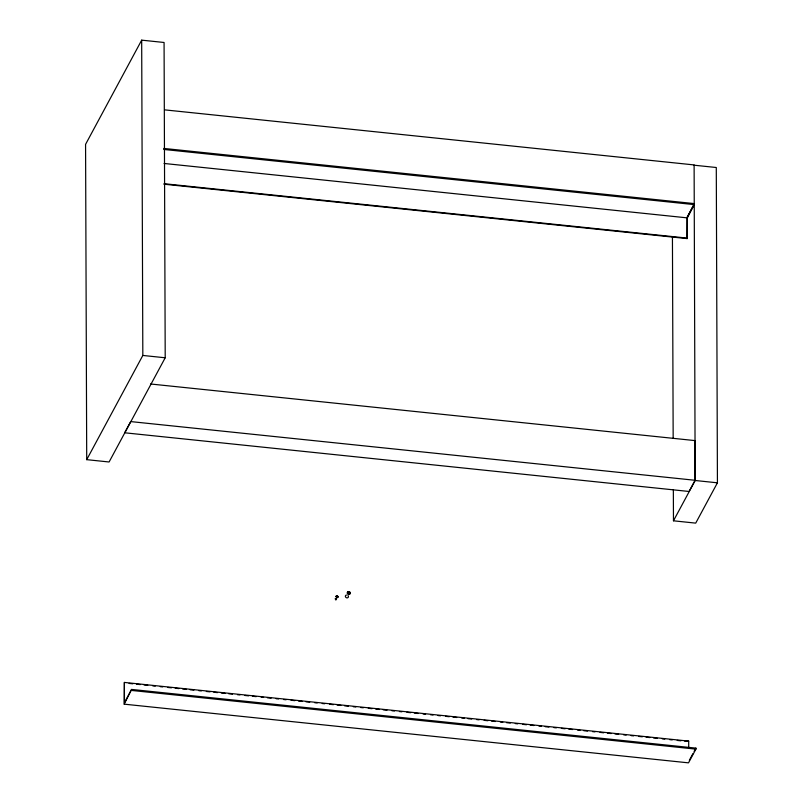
<?xml version="1.0" encoding="UTF-8"?>
<svg xmlns="http://www.w3.org/2000/svg" width="803" height="803" viewBox="0 0 803 803"><rect width="100%" height="100%" fill="white"/><g stroke="black" fill="none" stroke-linecap="round" stroke-linejoin="round"><path stroke-width="1.2" d="M335.202 598.616L335.654 599.921L336.487 599.56L336.126 598.667M336.818 597.763L336.357 596.468L337.501 596.98L336.758 597.864M337.22 596.92L338.103 596.539L337.009 596.699L337.27 595.685C335.503 596.338 336.638 597.472 336.628 597.412M337.069 596.759C337.872 595.946 337.019 597.02 336.838 595.685M337.661 596.539L337.23 595.726M141.679 40.15L85.57 144.359L86.714 459.657L109.098 461.986L165.207 357.777L164.073 42.479L141.679 40.15L142.824 355.448L86.714 459.657M124.375 682.43L124.194 704.161L688.512 762.85L695.9 749.129L695.9 748.115L131.582 689.426L124.445 702.675L124.375 682.43L688.693 741.119L688.713 748.266M124.194 704.161L131.582 689.426M693.29 205.729L687.037 217.342L687.107 238.591L163.902 184.188M686.776 218.496L694.254 204.604M687.107 238.591L687.298 217.874L694.424 203.611L163.742 148.425M695.087 480.284L689.054 491.476L124.676 432.787L130.698 421.585L695.087 480.284L694.936 440.596L150.492 383.985M694.033 165.197L716.286 167.506L717.43 482.814L695.719 523.124L673.466 520.806L695.167 480.495L694.113 164.926L164.615 109.86M688.693 741.119L684.698 741.209M689.355 760.26L692.929 753.636M694.113 751.427L695.9 748.115M337.672 596.117L337.16 596.77M337.17 597.412L337.672 597.281M337.33 596.93L337.27 597.633L338.103 596.539M337.009 597.452L337.692 596.91M335.985 596.739L336.407 595.987M338.103 596.96L336.628 597.512M163.742 149.438L694.424 204.624M164.083 163.461L687.298 217.874M164.153 183.706L687.368 238.12M142.824 355.448L165.207 357.777M695.167 480.495L717.43 482.814M335.985 596.318L336.808 595.635M337.009 596.599L336.818 596.017L336.407 596.84M129.102 683.423L132.836 683.815M136.57 684.206L140.304 684.598M144.048 684.979L147.782 685.371M152.771 685.892L155.26 686.143M160.239 686.665L162.728 686.926M167.717 687.438L171.451 687.83M175.195 688.221L178.928 688.613M182.662 688.994L186.406 689.386M190.14 689.777L193.874 690.158M198.863 690.68L201.352 690.941M206.331 691.463L210.075 691.845M213.809 692.236L217.543 692.628M221.287 693.009L225.021 693.401M228.755 693.792L232.499 694.183M237.477 694.695L239.967 694.956M244.955 695.478L248.689 695.86M252.423 696.251L256.167 696.643M261.146 697.155L263.635 697.416M267.379 697.807L271.113 698.198M276.091 698.71L278.591 698.971M283.569 699.493L286.059 699.754M291.047 700.266L294.781 700.658M298.515 701.049L302.259 701.431M305.993 701.822L309.727 702.213M314.716 702.725L317.205 702.986M322.184 703.508L324.683 703.769M329.662 704.281L333.396 704.673M337.14 705.064L340.873 705.446M344.607 705.837L348.351 706.228M353.33 706.74L355.819 707.001M360.808 707.523L363.297 707.784M368.276 708.296L372.02 708.688M375.754 709.079L379.488 709.471M383.232 709.852L386.966 710.243M391.944 710.765L394.444 711.016M399.422 711.538L401.912 711.799M406.9 712.311L410.634 712.703M414.368 713.094L418.112 713.486M423.091 713.997L425.58 714.258M430.569 714.78L433.058 715.041M438.036 715.553L440.536 715.814M445.514 716.336L449.248 716.718M452.992 717.109L456.726 717.501M461.715 718.012L464.204 718.273M467.938 718.665L471.672 719.056M476.661 719.568L479.15 719.829M484.139 720.351L487.873 720.733M491.607 721.124L495.351 721.516M500.329 722.027L502.819 722.288M506.552 722.68L510.296 723.071M515.275 723.583L517.764 723.844M522.753 724.366L526.487 724.748M530.231 725.139L533.965 725.531M538.943 726.053L541.443 726.303M545.177 726.695L548.911 727.086M553.899 727.598L556.389 727.859M561.367 728.381L565.111 728.773M568.845 729.154L572.579 729.546M577.568 730.068L580.057 730.318M583.791 730.71L587.535 731.101M592.514 731.623L595.003 731.874M599.992 732.396L603.726 732.788M607.459 733.169L611.203 733.561M614.937 733.952L618.671 734.343M623.66 734.855L626.149 735.116M631.128 735.638L633.627 735.889M638.606 736.411L642.34 736.803M646.084 737.184L649.818 737.576M653.552 737.967L657.296 738.358M662.274 738.87L664.764 739.131M669.752 739.653L672.241 739.914M677.22 740.426L680.964 740.818M131.582 690.439L695.9 749.129M672.432 236.785L673.165 438.227M673.346 489.529L673.466 520.806M347.99 595.555A1.576 1.375 28.3 0 1 347.799 597.693A1.576 1.375 28.3 0 1 345.521 596.89A1.576 1.375 28.3 0 1 346.505 595.033M347.438 593.558A1.576 1.375 28.3 0 0 350.098 593.839A1.576 1.375 28.3 0 0 348.763 591.58A1.576 1.375 28.3 0 0 347.438 593.558M347.819 593.397A1.134 0.984 28.3 0 0 349.727 593.598A1.134 0.984 28.3 0 0 348.763 591.982A1.134 0.984 28.3 0 0 347.819 593.397M347.92 593.196A1.134 0.984 28.3 0 0 349.837 593.397A1.134 0.984 28.3 0 0 348.873 591.771A1.134 0.984 28.3 0 0 347.92 593.196"/></g></svg>
